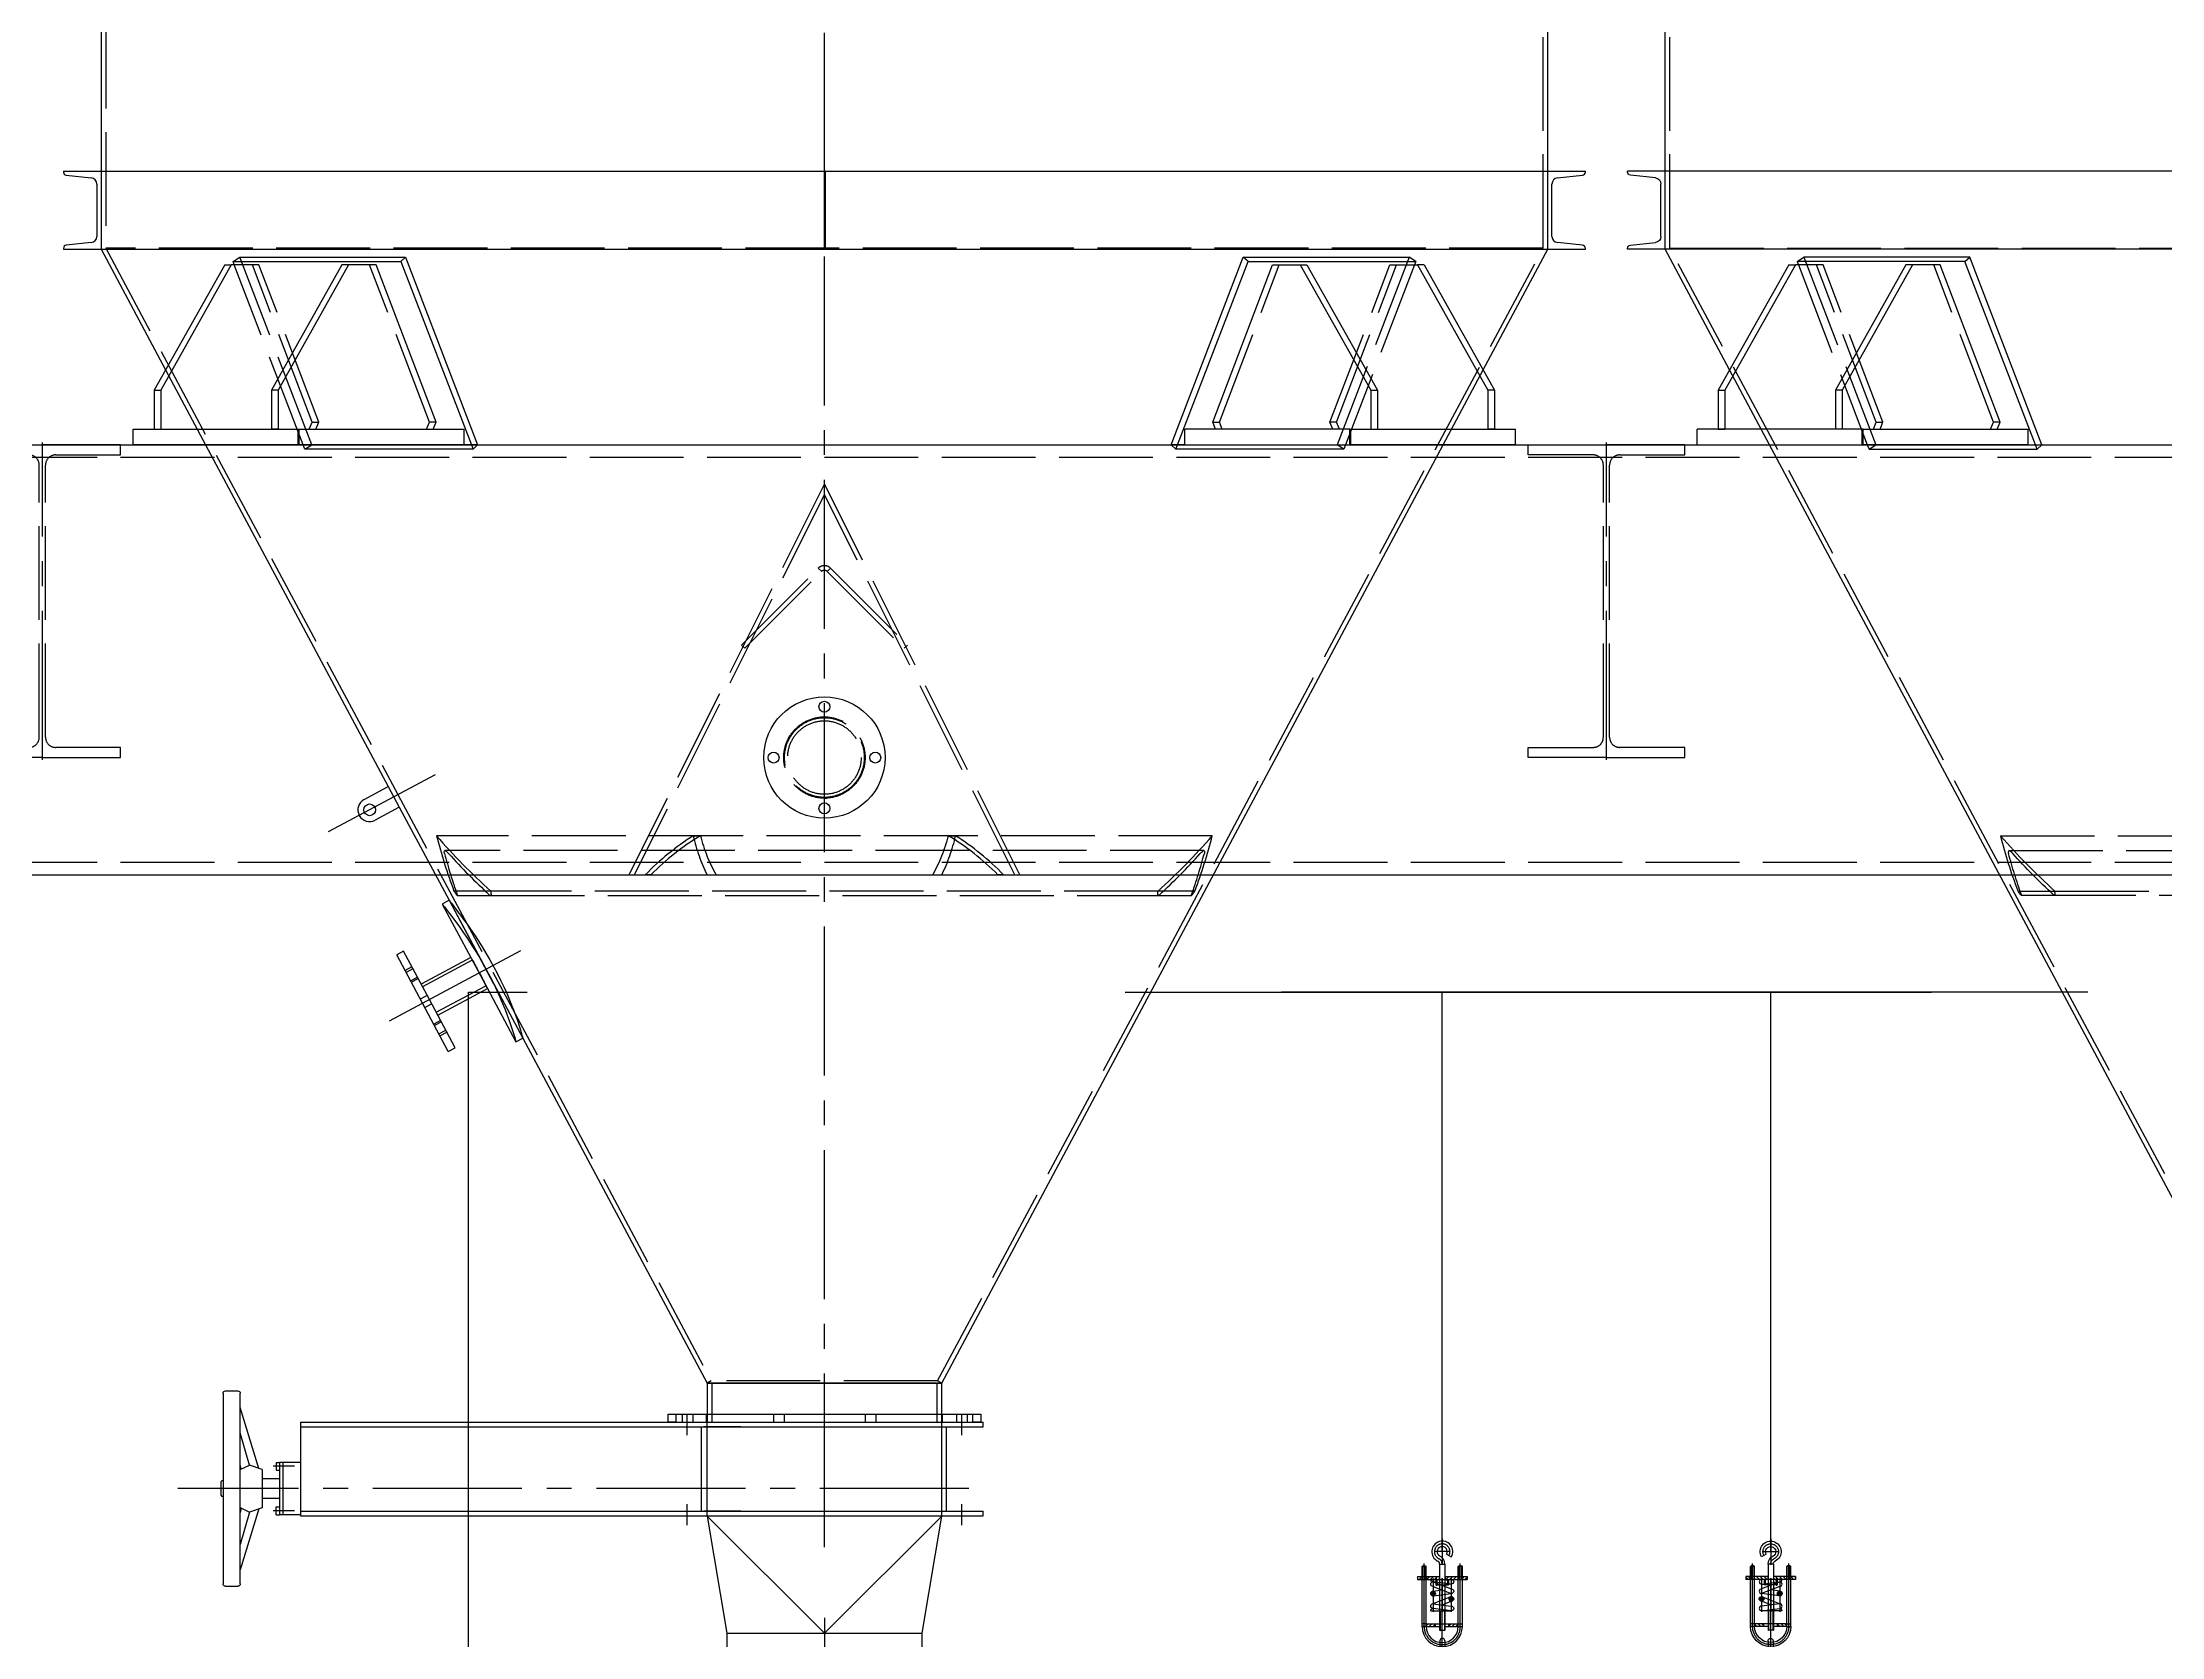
# Model space of a CAD drawing. Header units: millimetres. Extents: x 163705 to 1616509, y 81827 to 302547.
# Drawn here: x 1479186 to 1481896, y 155185 to 157224 of the extents above; entities that cross this region are included whole.
import ezdxf

# ---------------------------------------------------------------- set-up
doc = ezdxf.new("R2010")
doc.units = ezdxf.units.MM
doc.header["$LTSCALE"] = 10
doc.linetypes.add('ACAD_ISO02W100', pattern=[15, 12, -3])
doc.linetypes.add('CENTER2', pattern=[28.575, 19.05, -3.175, 3.175, -3.175])
for name, color, linetype, lineweight in [('1-中心线', 1, 'CENTER2', 0), ('1-剖面线', 8, 'Continuous', 0), ('1-护栏', 4, 'Continuous', 18), ('1-虚线', 8, 'ACAD_ISO02W100', 0), ('1-设备轮廓', 2, 'Continuous', 18), ('1-钢构', 6, 'Continuous', 0)]:
    doc.layers.add(name, color=color, linetype=linetype, lineweight=lineweight)
doc.styles.get("Standard").update_dxf_attribs({"font": 'arial.ttf'})

# ---------------------------------------------------------------- blocks, each defined once
blk = doc.blocks.new('*U273')
for p, q in [((0, 550), (5700, 550)), ((0, 0), (5700, 0))]:
    blk.add_line(p, q)
at = {"layer": '1-虚线'}
for p, q in [((0, 534), (5700, 534)), ((0, 16), (5700, 16))]:
    blk.add_line(p, q, dxfattribs=at)
blk = doc.blocks.new('G$C3BE4EC5D')
for p, q in [((0, 390), (0, 403)), ((0, 403), (100, 403)), ((83, 390), (0, 390)), ((200, 403), (100, 403)), ((117, 390), (200, 390)), ((200, 390), (200, 403)), ((96, 29), (96, 377)), ((104, 29), (104, 377)), ((0, 3), (0, 16)), ((0, 16), (83, 16)), ((100, 3), (0, 3)), ((100, 3), (200, 3)), ((200, 16), (117, 16)), ((200, 3), (200, 16))]:
    blk.add_line(p, q)
for centre, start, end in [((83, 377), 0, 90), ((117, 377), 90, 180), ((83, 29), 270, 0), ((117, 29), 180, 270)]:
    blk.add_arc(centre, 13, start, end)
at = {"layer": '1-中心线'}
blk.add_line((100, 0), (100, 406), dxfattribs=at)
blk.add_text('HC_SUPERPART', height=0.001).set_placement((100, 3))
blk = doc.blocks.new('*X80')
at = {"layer": '1-剖面线', "lineweight": 18}
for p, q in [((-34.3, -25.3), (-37.4, -22.2)), ((-29.9, -23.2), (-32.4, -20.7)), ((-21.3, -25.3), (-21.9, -24.7)), ((-14.8, -25.3), (-19.4, -20.7)), ((-8.2, -25.3), (-12.9, -20.7)), ((-1.7, -25.3), (-6.3, -20.7)), ((11.3, -25.3), (9.8, -23.8)), ((17.8, -25.3), (13.2, -20.7)), ((24.3, -25.3), (19.7, -20.7)), ((30.8, -25.3), (26.2, -20.7)), ((43.9, -25.3), (39.7, -21.2)), ((47.2, -22.2), (45.8, -20.7))]:
    blk.add_line(p, q, dxfattribs=at)
blk = doc.blocks.new('*X81')
at = {"layer": '1-剖面线', "lineweight": 18}
for p, q in [((1.6, -0.3), (1.1, -0.8)), ((2.8, -3.9), (1.1, -5.7)), ((2.8, -8.8), (2.2, -9.5)), ((23, -3.3), (21.3, -5.1)), ((23, -8.2), (21.7, -9.5))]:
    blk.add_line(p, q, dxfattribs=at)
blk = doc.blocks.new('AUDIT_I_240528125021-0')
for p, q in [((19.6, 0), (-15.5, 0)), ((-15.5, -8.1), (15.5, -4)), ((15.5, -4), (-15.5, -16.1)), ((-15.5, -8.1), (0, -10.1)), ((15.5, -12.1), (-15.5, -24.2)), ((15, -28.2), (-15.5, -24.2)), ((-14.1, -29.7), (15.5, -41.5)), ((15.5, -20.2), (0, -18.1)), ((0, -43.5), (-15.5, -37.4)), ((15.5, -41.5), (-15.5, -45.5)), ((-15.5, -53.5), (15.5, -49.5)), ((19.6, -53.5), (-15.5, -53.5))]:
    blk.add_line(p, q)
for centre in [(-15.5, -33.4), (15.5, -24.2)]:
    blk.add_circle(centre, 4.03)
for centre, start, end in [((15.5, 0), 270, 0), ((-15.5, -4), 90, 270), ((-15.5, -20.2), 90, 270), ((15.5, -8.1), 270, 90), ((15.5, -24.2), 270, 90), ((-15.5, -49.5), 90, 270), ((15.5, -45.5), 270, 90), ((15.5, -53.5), 0, 90)]:
    blk.add_arc(centre, 4.03, start, end)
at = {"layer": '1-中心线', "lineweight": 18}
for p, q in [((-15.5, 1.7), (-15.5, -55.3)), ((15.5, 1.7), (15.5, -55.3)), ((-10.4, -33.4), (-20.7, -33.4)), ((-15.5, -13.2), (-15.5, -21.3)), ((20.7, -24.2), (10.4, -24.2)), ((15.5, -36.3), (15.5, -44.3))]:
    blk.add_line(p, q, dxfattribs=at)
blk = doc.blocks.new('*X83')
at = {"layer": '1-剖面线', "lineweight": 18}
for p, q in [((-23, 8.2), (-21.7, 9.5)), ((-23, 3.3), (-21.3, 5.1)), ((-2.8, 8.8), (-2.2, 9.5)), ((-2.8, 3.9), (-1.1, 5.7)), ((-1.6, 0.3), (-1.1, 0.8))]:
    blk.add_line(p, q, dxfattribs=at)
blk = doc.blocks.new('*X84')
at = {"layer": '1-剖面线', "lineweight": 18}
for p, q in [((-34.3, 6.4), (-34.1, 6.1)), ((-32.2, 10.7), (-27.5, 6.1)), ((-25.6, 10.7), (-21, 6.1)), ((-19.1, 10.7), (-17.6, 9.2)), ((-6.1, 10.7), (-1.5, 6.1)), ((0.4, 10.7), (5, 6.1)), ((6.9, 10.7), (8.9, 8.8))]:
    blk.add_line(p, q, dxfattribs=at)
blk = doc.blocks.new('*X85')
at = {"layer": '1-剖面线', "lineweight": 18}
for p, q in [((-0.3, -3.5), (-4.3, 0.6)), ((6.2, -3.5), (1.6, 1.1)), ((11.5, -2.3), (8.1, 1.1)), ((38.8, -3.5), (34.5, 0.8)), ((45.3, -3.5), (40.7, 1.1)), ((50.4, -2), (47.2, 1.1))]:
    blk.add_line(p, q, dxfattribs=at)
blk = doc.blocks.new('*X86')
at = {"layer": '1-剖面线', "lineweight": 18}
for p, q in [((-34.3, -25.3), (-37.4, -22.2)), ((-29.9, -23.2), (-32.4, -20.7)), ((-21.3, -25.3), (-21.9, -24.7)), ((-14.8, -25.3), (-19.4, -20.7)), ((-8.2, -25.3), (-12.9, -20.7)), ((-1.7, -25.3), (-6.3, -20.7)), ((11.3, -25.3), (9.8, -23.8)), ((17.8, -25.3), (13.2, -20.7)), ((24.3, -25.3), (19.7, -20.7)), ((30.8, -25.3), (26.2, -20.7)), ((43.9, -25.3), (39.7, -21.2)), ((47.2, -22.2), (45.8, -20.7))]:
    blk.add_line(p, q, dxfattribs=at)
blk = doc.blocks.new('*X87')
at = {"layer": '1-剖面线', "lineweight": 18}
for p, q in [((1.6, -0.3), (1.1, -0.8)), ((2.8, -3.9), (1.1, -5.7)), ((2.8, -8.8), (2.2, -9.5)), ((23, -3.3), (21.3, -5.1)), ((23, -8.2), (21.7, -9.5))]:
    blk.add_line(p, q, dxfattribs=at)
blk = doc.blocks.new('*X89')
at = {"lineweight": 18}
for p, q in [((-0.6, 3.2), (-0.8, 3)), ((1.3, 2.6), (-0.8, 0.5)), ((2.5, 1.5), (0.4, -0.8)), ((3.2, -0.3), (2.8, -0.8))]:
    blk.add_line(p, q, dxfattribs=at)
blk = doc.blocks.new('*X90')
at = {"lineweight": 18}
for p, q in [((-2.8, 0.8), (-3.2, 0.4)), ((-0.4, 0.8), (-2.5, -1.5)), ((0.8, -0.4), (-1.3, -2.6)), ((0.8, -3), (0.6, -3.2))]:
    blk.add_line(p, q, dxfattribs=at)
blk = doc.blocks.new('*X91')
at = {"lineweight": 18}
for p, q in [((0.8, 3), (-2.8, -0.8)), ((0.8, 0.5), (-0.4, -0.8))]:
    blk.add_line(p, q, dxfattribs=at)
blk = doc.blocks.new('*X92')
at = {"lineweight": 18}
for p, q in [((0.4, 0.8), (-0.8, -0.4)), ((2.8, 0.8), (-0.8, -3))]:
    blk.add_line(p, q, dxfattribs=at)
blk = doc.blocks.new('*X93')
at = {"lineweight": 18}
for p, q in [((-1.4, 0.8), (-2.9, -0.8)), ((0.8, 0.6), (-1.8, -2.2)), ((0.8, -1.9), (-0.3, -3.1))]:
    blk.add_line(p, q, dxfattribs=at)
blk = doc.blocks.new('*X94')
at = {"lineweight": 18}
for p, q in [((0, 3.1), (-3.2, -0.2)), ((0.8, 1.5), (-1.4, -0.8))]:
    blk.add_line(p, q, dxfattribs=at)
blk = doc.blocks.new('*X95')
at = {"lineweight": 18}
for p, q in [((0.6, 3), (-0.8, 1.5)), ((2.1, 2), (-0.6, -0.8)), ((3, 0.5), (1.8, -0.8))]:
    blk.add_line(p, q, dxfattribs=at)
blk = doc.blocks.new('*X96')
at = {"lineweight": 18}
for p, q in [((1.8, 0.8), (-0.8, -1.9)), ((-0.6, 0.8), (-0.8, 0.6)), ((3, -0.4), (0.6, -3))]:
    blk.add_line(p, q, dxfattribs=at)
blk = doc.blocks.new('AUDIT_I_240528125021-1')
for p, q in [((19.6, 0), (-15.5, 0)), ((-15.5, -8.1), (15.5, -4)), ((15.5, -4), (-15.5, -16.1)), ((-15.5, -8.1), (0, -10.1)), ((15.5, -12.1), (-15.5, -24.2)), ((15, -28.2), (-15.5, -24.2)), ((-14.1, -29.7), (15.5, -41.5)), ((15.5, -20.2), (0, -18.1)), ((0, -43.5), (-15.5, -37.4)), ((15.5, -41.5), (-15.5, -45.5)), ((-15.5, -53.5), (15.5, -49.5)), ((19.6, -53.5), (-15.5, -53.5))]:
    blk.add_line(p, q)
for centre in [(-15.5, -33.4), (15.5, -24.2)]:
    blk.add_circle(centre, 4.03)
for centre, start, end in [((-15.5, -4), 90, 270), ((15.5, 0), 270, 360), ((-15.5, -20.2), 90, 270), ((15.5, -8.1), 270, 90), ((15.5, -24.2), 270, 90), ((-15.5, -49.5), 90, 270), ((15.5, -45.5), 270, 90), ((15.5, -53.5), 360, 90)]:
    blk.add_arc(centre, 4.03, start, end)
at = {"layer": '1-中心线', "lineweight": 18}
for p, q in [((-15.5, 1.7), (-15.5, -55.3)), ((0, 1.7), (0, -55.3)), ((15.5, 1.7), (15.5, -55.3)), ((-10.4, -33.4), (-20.7, -33.4)), ((-15.5, -13.2), (-15.5, -21.3)), ((20.7, -24.2), (10.4, -24.2)), ((15.5, -36.3), (15.5, -44.3))]:
    blk.add_line(p, q, dxfattribs=at)
at = {"layer": '1-剖面线', "lineweight": 25}
for name, p in [('*X90', (-16.4, -34.2)), ('*X91', (-16.4, -32.6)), ('*X89', (-14.7, -32.6)), ('*X92', (-14.7, -34.2)), ('*X94', (14.7, -23.4)), ('*X93', (14.7, -25)), ('*X95', (16.4, -23.4)), ('*X96', (16.4, -25))]:
    blk.add_blockref(name, p, dxfattribs=at)
blk = doc.blocks.new('*X97')
at = {"layer": '1-剖面线', "lineweight": 18}
for p, q in [((-0.3, -3.5), (-4.3, 0.6)), ((6.2, -3.5), (1.6, 1.1)), ((11.5, -2.3), (8.1, 1.1)), ((38.8, -3.5), (34.5, 0.8)), ((45.3, -3.5), (40.7, 1.1)), ((50.4, -2), (47.2, 1.1))]:
    blk.add_line(p, q, dxfattribs=at)
blk = doc.blocks.new('350w×700正立面')
at = {"lineweight": 18}
for points in [[(1431.9, 711.2), (1430.8, 709.8), (1430.8, 711.2)], [(1443.4, 711.2), (1444.6, 709.8), (1444.6, 711.2)], [(186.8, 443.9), (185.6, 442.5), (185.6, 443.9)], [(198.3, 443.9), (199.5, 442.5), (199.5, 443.9)], [(186.8, 403.8), (185.6, 405.2), (185.6, 403.8)], [(198.3, 403.8), (199.5, 405.2), (199.5, 403.8)]]:
    blk.add_hatch(color=256, dxfattribs=at).paths.add_polyline_path(points, flags=0)
for p, q in [((497.7, 792.2), (522.7, 642.2)), ((497.7, 792.2), (647.7, 642.2)), ((647.7, 642.2), (797.7, 792.2)), ((772.7, 642.2), (797.7, 792.2)), ((1443.3, 743.4), (1449.3, 739.9)), ((1406, 714.7), (1406, 711.2)), ((1406, 714.7), (1434.2, 714.7)), ((1406, 711.2), (1434.2, 711.2)), ((1412, 727.6), (1412.9, 728.5)), ((1412, 727.6), (1417.2, 727.6)), ((1412, 650.8), (1412, 727.6)), ((1412.9, 728.5), (1416.3, 728.5)), ((1416.3, 728.5), (1417.2, 727.6)), ((1417.2, 650.8), (1417.2, 727.6)), ((1417.6, 714.7), (1417.6, 711.2)), ((1429.5, 711.2), (1429.5, 704.3)), ((1430.8, 711.2), (1430.8, 704.3)), ((1430.8, 709.8), (1431.9, 711.2)), ((1434.2, 730.7), (1441.1, 730.7)), ((1434.2, 730.7), (1434.2, 646.2)), ((1441.1, 730.7), (1441.1, 646.2)), ((1441.1, 714.7), (1469.4, 714.7)), ((1441.1, 711.2), (1469.4, 711.2)), ((1441.4, 714.7), (1441.4, 711.2)), ((1444.6, 709.8), (1443.4, 711.2)), ((1444.6, 711.2), (1444.6, 704.3)), ((1445.9, 711.2), (1445.9, 704.3)), ((1459.1, 728.5), (1458.2, 727.6)), ((1463.4, 727.6), (1458.2, 727.6)), ((1458.2, 650.8), (1458.2, 727.6)), ((1459.1, 728.5), (1462.5, 728.5)), ((1463.4, 727.6), (1462.5, 728.5)), ((1463.4, 650.8), (1463.4, 727.6)), ((1469.4, 714.7), (1469.4, 711.2)), ((1429.5, 704.3), (1445.9, 704.3)), ((1417.2, 654.2), (1458.2, 654.2)), ((1417.2, 650.8), (1434.2, 650.8)), ((1429.1, 650.8), (1429.1, 654.2)), ((1441.1, 650.8), (1458.2, 650.8)), ((1446.3, 650.8), (1446.3, 654.2)), ((522.7, 642.2), (772.7, 642.2)), ((522.7, 642.2), (522.7, 592.2)), ((772.7, 592.2), (772.7, 642.2)), ((1434.2, 646.2), (1434.9, 645.6)), ((1434.2, 646.2), (1441.1, 646.2)), ((1434.7, 632.5), (1434.7, 524.2)), ((1440.5, 645.6), (1441.1, 646.2)), ((1441, 632.5), (1441, 524.2)), ((497.7, 552.2), (497.7, 584.7)), ((797.7, 552.2), (797.7, 584.7)), ((1307.7, 584.4), (1307.7, 592.4)), ((1567.7, 592.4), (1307.7, 592.4)), ((1567.7, 588.4), (1307.7, 588.4)), ((1307.7, 584.4), (1567.7, 584.4)), ((1337.7, 584.4), (1337.7, 552.2)), ((1537.7, 552.4), (1537.7, 584.4)), ((1567.7, 584.4), (1567.7, 592.4)), ((456.3, 552.2), (515.3, 382.2)), ((1441, 524.2), (1434.7, 524.2)), ((166.9, 460.3), (167.7, 461.2)), ((171.2, 461.2), (172, 460.3)), ((198.2, 472.3), (204.1, 468.8)), ((213.9, 461.2), (213.1, 460.3)), ((218.2, 460.3), (217.4, 461.2)), ((160.8, 447.4), (160.8, 443.9)), ((160.8, 447.4), (189.1, 447.4)), ((160.8, 443.9), (189.1, 443.9)), ((166.9, 460.3), (172, 460.3)), ((166.9, 383.5), (166.9, 460.3)), ((172, 383.5), (172, 460.3)), ((184.3, 443.9), (184.3, 437)), ((184.3, 437), (200.8, 437)), ((185.6, 443.9), (185.6, 437)), ((185.6, 442.5), (186.8, 443.9)), ((188.9, 447.4), (188.9, 443.9)), ((189.1, 459.6), (189.1, 378.9)), ((196, 459.6), (196, 378.9)), ((196, 447.4), (224.3, 447.4)), ((196, 443.9), (224.3, 443.9)), ((199.5, 442.5), (198.3, 443.9)), ((199.5, 443.9), (199.5, 437)), ((200.8, 443.9), (200.8, 437)), ((212.6, 447.4), (212.6, 443.9)), ((218.2, 460.3), (213.1, 460.3)), ((213.1, 383.5), (213.1, 460.3)), ((218.2, 383.5), (218.2, 460.3)), ((224.3, 447.4), (224.3, 443.9)), ((17.5, 291.9), (334.6, 407.3)), ((184.3, 403.8), (184.3, 410.7)), ((200.8, 410.7), (184.3, 410.7)), ((185.6, 403.8), (185.6, 410.7)), ((199.5, 403.8), (199.5, 410.7)), ((200.8, 403.8), (200.8, 410.7)), ((417.5, 179.5), (334.6, 407.3)), ((345.5, 377.4), (456.3, 417.7)), ((20, 284.8), (337.1, 400.3)), ((172, 386.9), (213.1, 386.9)), ((172, 383.5), (189.1, 383.5)), ((176.4, 400.3), (176.4, 403.8)), ((186.1, 403.8), (176.4, 403.8)), ((189.1, 400.3), (176.4, 400.3)), ((183.9, 383.5), (183.9, 386.9)), ((185.6, 405.2), (186.8, 403.8)), ((188.9, 400.3), (188.9, 403.8)), ((208.7, 403.8), (193, 403.8)), ((208.7, 400.3), (195.4, 400.3)), ((196, 383.5), (213.1, 383.5)), ((199.5, 405.2), (198.3, 403.8)), ((201.2, 383.5), (201.2, 386.9)), ((208.7, 400.3), (208.7, 403.8)), ((868.6, 332.2), (868.6, 382.2)), ((1437.7, 222.2), (1317.7, 382.2)), ((1557.7, 382.2), (1437.7, 222.2)), ((189.1, 378.9), (189.7, 378.3)), ((189.1, 378.9), (196, 378.9)), ((189.5, 365.2), (189.5, 346.7)), ((195.4, 378.3), (189.7, 378.3)), ((195.4, 378.3), (196, 378.9)), ((195.9, 365.2), (195.9, 349)), ((230.9, 334.5), (222.3, 358.2)), ((593.6, 364.1), (625.8, 375.9)), ((613.6, 309), (593.6, 364.1)), ((645.9, 320.7), (625.8, 375.9)), ((170.5, 312.5), (159.5, 342.9)), ((170.5, 312.5), (230.9, 334.5)), ((868.6, 332.2), (520.5, 200.8)), ((613.6, 309), (645.9, 320.7)), ((165.2, 236.4), (258.4, 270.4)), ((278.1, 216.2), (258.4, 270.4)), ((406.6, 209.5), (503.6, 244.8)), ((184.9, 182.3), (165.2, 236.4)), ((1317.7, 222.2), (1317.7, 199.7)), ((1317.7, 222.2), (1557.7, 222.2)), ((1557.7, 222.2), (1557.7, 199.7)), ((184.9, 182.3), (278.1, 216.2)), ((97.8, 71.1), (414.9, 186.6)), ((100.4, 64.1), (417.5, 179.5)), ((1301.2, 154.7), (1301.2, 38.4)), ((1574.2, 38.4), (1574.2, 154.7))]:
    blk.add_line(p, q)
for p, q in [((169.5, 454.9), (169.5, 433.4)), ((215.7, 454.9), (215.7, 433.4))]:
    blk.add_line(p, q, dxfattribs=at)
at = {"lineweight": 35, "ltscale": 12.295778}
blk.add_line((520.5, 200.8), (456.3, 382.2), dxfattribs=at)
for points in [[(801.7, 592.2, -1), (801.7, 584.7), (493.7, 584.7, -1), (493.7, 592.2)], [(1561.7, 199.7, -1), (1561.7, 192.2), (1313.7, 192.2, -1), (1313.7, 199.7)], [(1578.2, 162.2, -1), (1578.2, 154.7), (1297.2, 154.7, -1), (1297.2, 162.2)]]:
    blk.add_lwpolyline(points, format="xyb", close=True)
blk.add_lwpolyline([(456.3, 382.2), (1557.7, 382.2), (1557.7, 552.2), (456.3, 552.2), (456.3, 382.2)])
blk.add_lwpolyline([(1557.7, 222.2), (1317.7, 222.2), (1317.7, 382.2), (1557.7, 382.2)], close=True)
for centre, radius, start, end in [((1437.7, 746.6), 13.4, 330, 243.9583), ((1437.7, 746.6), 6.48, 330, 243.9583), ((1429.9, 730.7), 4.32, 360, 63.9584), ((1429.9, 730.7), 11.2, 360, 63.9584), ((1437.7, 650.8), 25.7, 180, 0), ((1437.7, 650.8), 20.5, 180, 0), ((1437.8, 632.5), 3.18, 0, 180), ((192.6, 475.5), 13.4, 330, 243.9583), ((192.6, 475.5), 6.48, 330, 243.9583), ((184.8, 459.6), 4.32, 360, 63.9584), ((184.8, 459.6), 11.2, 360, 63.9584), ((192.6, 383.5), 25.7, 180, 0), ((192.6, 383.5), 20.5, 180, 0), ((192.7, 365.2), 3.18, 0, 180), ((58.9, 178), 121.2, 109.9959, 290.0041), ((58.9, 178), 113.7, 109.9959, 290.0041)]:
    blk.add_arc(centre, radius, start, end)
at = {"layer": '1-中心线', "lineweight": 18}
for p, q in [((1437.7, 763), (1437.7, 729.7)), ((1447.8, 746.6), (1427.5, 746.6)), ((1414.6, 649.5), (1414.6, 731.3)), ((1430.1, 712.5), (1430.1, 703)), ((1437.7, 522.4), (1437.7, 729.4)), ((1460.8, 649.5), (1460.8, 731.3)), ((647.7, 661.8), (647.7, 516.8)), ((1322.7, 596.1), (1322.7, 580.7)), ((1552.7, 596.1), (1552.7, 580.7)), ((192.6, 491.3), (192.6, 378.3)), ((169.5, 382.2), (169.5, 464)), ((202.7, 475.5), (182.4, 475.5)), ((215.7, 382.2), (215.7, 464)), ((185, 445.2), (185, 435.7)), ((185, 402.5), (185, 412)), ((1437.7, 433), (1437.7, -51.8)), ((402.7, 263.4), (700.9, 372))]:
    blk.add_line(p, q, dxfattribs=at)
at = {"layer": '1-中心线'}
for p, q in [((562.3, 347.7), (581.5, 354.7)), ((575.4, 342.3), (569.3, 359.1)), ((487.2, 320.4), (506, 327.2)), ((501, 309.6), (491.4, 336)), ((525.3, 334.3), (543.6, 341)), ((537.5, 328.6), (530.3, 348.3)), ((555.4, 279.4), (547.4, 301.4)), ((579, 301.3), (597.8, 308.2)), ((592.9, 294.4), (585.2, 315.4)), ((501.7, 273.2), (518.3, 279.3)), ((516.7, 266.6), (509.7, 285.8)), ((541, 287.5), (558.5, 293.9))]:
    blk.add_line(p, q, dxfattribs=at)
at = {"layer": '1-中心线', "lineweight": 35}
for p, q in [((175.4, 314.4), (175.4, 331.4)), ((228, 339.8), (211, 339.8)), ((219.5, 331.3), (219.5, 348.3)), ((183.9, 322.9), (166.9, 322.9)), ((211.6, 234), (211.6, 251)), ((258.7, 255.2), (241.7, 255.2)), ((250.2, 246.7), (250.2, 263.7)), ((186.7, 229.9), (169.7, 229.9)), ((178.2, 221.4), (178.2, 238.3)), ((220.1, 242.5), (203.1, 242.5)), ((271, 220.4), (254, 220.4)), ((262.5, 211.9), (262.5, 228.9)), ((200, 194.1), (183, 194.1)), ((191.5, 185.6), (191.5, 202.6)), ((235, 206.8), (218, 206.8)), ((226.5, 198.3), (226.5, 215.3))]:
    blk.add_line(p, q, dxfattribs=at)
at = {"layer": '1-中心线', "lineweight": 18}
for centre, radius, start, end in [((1437.7, 746.6), 9.93, 330, 243.9584), ((1429.9, 730.7), 7.77, 360, 63.9584), ((1437.7, 650.8), 23.1, 180.0006, 0), ((192.6, 475.5), 9.93, 330, 243.9584), ((184.8, 459.6), 7.77, 360, 63.9584), ((192.6, 383.5), 23.1, 180, 0)]:
    blk.add_arc(centre, radius, start, end, dxfattribs=at)
at = {"layer": '1-剖面线'}
for p, q in [((192.6, 475.5), (192.6, 1462.2)), ((192.6, 1462.2), (267.7, 1462.2)), ((1032.1, 1462.2), (2063.3, 1462.2)), ((1437.7, 746.6), (1437.7, 1462.2))]:
    blk.add_line(p, q, dxfattribs=at)
at = {"layer": '1-护栏'}
for centre, start, end in [((1356.9, 165), 124.4226, 216.5659), ((1518.5, 165), 323.4341, 55.5774)]:
    blk.add_arc(centre, 69.4, start, end, dxfattribs=at)
at = {"layer": '1-虚线', "lineweight": 18}
for p, q in [((1412.6, 711.2), (1412.6, 728.3)), ((1416.5, 711.2), (1416.5, 728.3)), ((1458.9, 711.2), (1458.9, 728.3)), ((1462.7, 711.2), (1462.7, 728.3)), ((1417.2, 654.2), (1412, 654.2)), ((1417.2, 650.8), (1412, 650.8)), ((1434.9, 671.5), (1434.9, 645.6)), ((1440.5, 671.5), (1440.5, 645.6)), ((1458.2, 654.2), (1463.4, 654.2)), ((1458.2, 650.8), (1463.4, 650.8)), ((167.5, 443.9), (167.5, 461)), ((171.4, 443.9), (171.4, 461)), ((213.7, 443.9), (213.7, 461)), ((217.6, 443.9), (217.6, 461)), ((172, 386.9), (166.9, 386.9)), ((172, 383.5), (166.9, 383.5)), ((189.7, 404.2), (189.7, 378.3)), ((195.4, 404.2), (195.4, 378.3)), ((213.1, 386.9), (218.2, 386.9)), ((213.1, 383.5), (218.2, 383.5))]:
    blk.add_line(p, q, dxfattribs=at)
at = {"layer": '1-虚线', "ltscale": 0.2}
blk.add_lwpolyline([(522.7, 592.2), (522.7, 562.2), (772.7, 562.2), (772.7, 592.2)], dxfattribs=at)
at = {"layer": '1-设备轮廓'}
blk.add_line((497.7, 592.2), (797.7, 592.2), dxfattribs=at)
at = {"xscale": -0.75, "yscale": 0.75, "zscale": 0.75}
for name, p in [('AUDIT_I_240528125021-1', (1437.7, 711.2)), ('AUDIT_I_240528125021-0', (192.6, 443.9))]:
    blk.add_blockref(name, p, dxfattribs=at)
at = {"layer": '1-剖面线', "lineweight": 25, "xscale": -0.75, "yscale": 0.75, "zscale": 0.75}
for name, p in [('*X86', (1441.4, 730.2)), ('*X87', (1446.7, 711.4)), ('*X97', (1455, 653.4)), ('*X80', (196.2, 462.9)), ('*X81', (201.6, 444.1)), ('*X83', (183.5, 403.6)), ('*X85', (209.8, 386.1)), ('*X84', (183, 395.7))]:
    blk.add_blockref(name, p, dxfattribs=at)
blk = doc.blocks.new('300x300螺旋闸门立面')
for p, q in [((2303730.2, 561273.5), (2303714.2, 561273.5)), ((2303687.4, 561174.4), (2303711.2, 561252.1)), ((2303711.2, 561026.5), (2303711.2, 561270.5)), ((2303733.2, 561270.5), (2303733.2, 561026.5)), ((2302761.2, 561227.5), (2302761.2, 561233.5)), ((2303634.2, 561233.5), (2302761.2, 561233.5)), ((2303634.2, 561227.5), (2302761.2, 561227.5)), ((2302808.2, 561227.5), (2302761.2, 561227.5)), ((2302808.2, 561119.5), (2302808.2, 561227.5)), ((2302814.2, 561113.5), (2302814.2, 561233.5)), ((2303071.2, 561227.5), (2303118.2, 561227.5)), ((2303114.2, 561113.5), (2303114.2, 561233.5)), ((2303121.2, 561119.5), (2303121.2, 561227.5)), ((2303634.2, 561233.5), (2303634.2, 561113.5)), ((2303699.2, 561178.5), (2303711.2, 561219.8)), ((2303634.2, 561182), (2303661.2, 561182)), ((2303656.2, 561115), (2303656.2, 561182)), ((2303665.2, 561182), (2303661.2, 561182)), ((2303661.2, 561182), (2303661.2, 561115)), ((2303665.2, 561172), (2303661.2, 561172)), ((2303665.2, 561182), (2303665.2, 561172)), ((2303683.2, 561173), (2303699.2, 561178.5)), ((2303683.2, 561173), (2303683.2, 561124)), ((2303711.2, 561172.7), (2303699.2, 561178.5)), ((2303709.9, 561173.4), (2303711.2, 561179.1)), ((2303711.2, 561159.5), (2303711.2, 561172.7)), ((2303661.2, 561161), (2303683.2, 561161)), ((2303661.2, 561136), (2303683.2, 561136)), ((2303683.2, 561161), (2303683.2, 561136)), ((2303733.2, 561158.5), (2303734.7, 561158.5)), ((2303733.2, 561138.5), (2303734.7, 561138.5)), ((2303734.7, 561158.5), (2303736.2, 561157)), ((2303736.2, 561140), (2303734.7, 561138.5)), ((2303736.2, 561157), (2303736.2, 561140)), ((2302761.2, 561113.5), (2302761.2, 561119.5)), ((2303634.2, 561119.5), (2302761.2, 561119.5)), ((2302808.2, 561119.5), (2302761.2, 561119.5)), ((2303634.2, 561113.5), (2302761.2, 561113.5)), ((2303071.2, 561119.5), (2303118.2, 561119.5)), ((2303634.2, 561115), (2303661.2, 561115)), ((2303665.2, 561125), (2303661.2, 561125)), ((2303665.2, 561115), (2303661.2, 561115)), ((2303665.2, 561115), (2303665.2, 561125)), ((2303683.2, 561124), (2303699.2, 561118.5)), ((2303687.4, 561122.5), (2303711.2, 561044.8)), ((2303711.2, 561124.2), (2303699.2, 561118.5)), ((2303699.2, 561118.5), (2303711.2, 561077.1)), ((2303709.9, 561123.6), (2303711.2, 561117.9)), ((2303730.2, 561023.5), (2303714.2, 561023.5))]:
    blk.add_line(p, q)
for centre, start, end in [((2303714.2, 561270.5), 90, 180), ((2303730.2, 561270.5), 0, 90), ((2303714.2, 561026.5), 180, 270), ((2303730.2, 561026.5), 270, 0)]:
    blk.add_arc(centre, 3, start, end)
at = {"layer": '1-中心线', "ltscale": 0.2}
blk.add_line((2302964.2, 561073.4), (2302964.2, 561256.4), dxfattribs=at)
at = {"layer": '1-中心线'}
for p, q in [((2302788.7, 561216.8), (2302788.7, 561243.4)), ((2303139.7, 561216.8), (2303139.7, 561243.4)), ((2303642, 561177), (2303669.2, 561177)), ((2302779.5, 561148.5), (2303791.2, 561148.5)), ((2302788.7, 561101.9), (2302788.7, 561128.5)), ((2303139.7, 561101.9), (2303139.7, 561128.5)), ((2303642, 561120), (2303669.2, 561120))]:
    blk.add_line(p, q, dxfattribs=at)
blk = doc.blocks.new('A$Cc2962b21')
at = {"lineweight": 18}
for p, q in [((1097.9, 1930), (1096.8, 1930)), ((2021.8, 1830), (2021.8, 1930)), ((373.8, 1810), (373.8, 1810)), ((1819.8, 1810), (1819.8, 1810)), ((616.9, 997.4), (616.8, 997.4)), ((616.8, 997.4), (711.1, 821)), ((711.1, 821), (711.1, 821))]:
    blk.add_line(p, q, dxfattribs=at)
at = {"layer": '1-中心线'}
for p, q in [((1096.8, 201.7), (1096.8, 4133.6)), ((599.1, 1157.9), (462.4, 1084.9)), ((708.3, 932.8), (538.8, 842.2))]:
    blk.add_line(p, q, dxfattribs=at)
at = {"layer": '1-虚线', "lineweight": 18}
for p, q in [((177.8, 3330), (177.8, 1831.5)), ((2015.8, 1831.5), (2015.8, 3330)), ((171.8, 1930), (171.8, 1830)), ((171.8, 1930), (171.8, 1830)), ((2021.8, 1830), (2021.8, 1930)), ((2015.8, 1831.5), (177.8, 1831.5)), ((177.8, 1831.5), (952.1, 382.8)), ((441.3, 1580), (349.2, 1820)), ((1241.5, 382.8), (2015.8, 1831.5)), ((1844.5, 1820), (1752.3, 1580)), ((430.4, 1580), (342.2, 1810)), ((441.9, 1608.8), (365.3, 1810)), ((450.3, 1608.8), (373.8, 1810)), ((591.8, 1608.8), (515.2, 1810)), ((1601.9, 1608.8), (1678.4, 1810)), ((1743.3, 1608.8), (1819.8, 1810)), ((1751.8, 1608.8), (1828.3, 1810)), ((1851.4, 1810), (1763.3, 1580)), ((254.3, 1675.7), (305.4, 1580)), ((1888.2, 1580), (1939.3, 1675.7)), ((423.8, 1580), (423.8, 1600)), ((438.1, 1600), (441.9, 1608.8)), ((441.9, 1608.8), (450.3, 1608.8)), ((446.6, 1600), (450.3, 1608.8)), ((588, 1600), (591.8, 1608.8)), ((600.2, 1608.8), (591.8, 1608.8)), ((1593.4, 1608.8), (1601.9, 1608.8)), ((1605.6, 1600), (1601.9, 1608.8)), ((1747, 1600), (1743.3, 1608.8)), ((1751.8, 1608.8), (1743.3, 1608.8)), ((1755.5, 1600), (1751.8, 1608.8)), ((1769.8, 1580), (1769.8, 1600)), ((432.5, 1574.4), (441.3, 1580)), ((653.4, 1580), (636.1, 1580)), ((1557.5, 1580), (1540.2, 1580)), ((1761.1, 1574.4), (1752.3, 1580)), ((1096.8, 1530), (846.8, 1030)), ((1346.8, 1030), (1096.8, 1530)), ((1096.8, 1516.6), (853.5, 1030)), ((1340.1, 1030), (1096.8, 1516.6)), ((990.7, 1323.9), (1089, 1422.2)), ((995, 1319.7), (1093.3, 1418)), ((1093.3, 1418), (1089, 1422.2)), ((1100.3, 1418), (1104.6, 1422.2)), ((1100.3, 1418), (1198.6, 1319.7)), ((1104.6, 1422.2), (1202.9, 1323.9)), ((995, 1319.7), (990.7, 1323.9)), ((1198.6, 1319.7), (1202.9, 1323.9)), ((1057.9, 1145.6), (1059.9, 1143.4)), ((1096.1, 1128.1), (1099.7, 1128.1)), ((1592.8, 1080), (600.9, 1080)), ((1582.1, 1060.9), (611.6, 1060.9)), ((929.1, 1080), (938.2, 1080)), ((1255.4, 1080), (1264.5, 1080)), ((1582.1, 1060.9), (1582.1, 1060.9)), ((846.8, 1030), (867.7, 1030)), ((875, 1030), (867.7, 1030)), ((946.8, 1030), (1246.8, 1030)), ((1325.9, 1030), (1318.6, 1030)), ((1325.9, 1030), (1346.8, 1030)), ((670.2, 1009.3), (623.1, 1009.3)), ((627.4, 1003.6), (670, 1003.6)), ((670, 1003.6), (1523.6, 1003.6)), ((1523.4, 1009.3), (670.2, 1009.3)), ((1570.6, 1009.3), (1523.4, 1009.3)), ((1523.6, 1003.6), (1566.3, 1003.6)), ((1566.3, 1003.6), (1566.3, 1003.6)), ((616.8, 997.4), (711, 821.2)), ((644.6, 924.3), (665.8, 884.6)), ((644.6, 924.3), (644.6, 924.3)), ((644.6, 924.3), (646.5, 920.7)), ((569.3, 912.3), (560.5, 907.6)), ((570.7, 909.8), (561.9, 905)), ((567.5, 894.5), (576.3, 899.2)), ((568.5, 892.6), (577.3, 897.3)), ((646.4, 920.8), (582.9, 886.8)), ((588.8, 875.8), (580, 871.1)), ((600.4, 854.2), (663.9, 888.1)), ((663.9, 888.2), (665.8, 884.6)), ((665.8, 884.6), (665.8, 884.6)), ((585.7, 860.5), (594.5, 865.2)), ((606, 843.7), (597.2, 839)), ((607, 841.8), (598.2, 837.1)), ((603.8, 826.5), (612.6, 831.3)), ((605.2, 824), (614, 828.7)), ((952.1, 382.8), (946.8, 380)), ((1241.5, 382.8), (952.1, 382.8)), ((952.8, 380), (952.8, 330)), ((1240.8, 330), (1240.8, 380)), ((1246.8, 380), (1241.5, 382.8)), ((914.8, 340), (914.8, 330)), ((928.8, 330), (928.8, 340)), ((945.8, 340), (945.8, 330)), ((946.8, 340), (946.8, 330)), ((1031.8, 340), (1031.8, 330)), ((1045.8, 330), (1045.8, 340)), ((1148.8, 340), (1148.8, 330)), ((1162.8, 330), (1162.8, 340)), ((1246.8, 330), (1246.8, 340)), ((1247.8, 330), (1247.8, 340)), ((1265.8, 340), (1265.8, 330)), ((1279.8, 330), (1279.8, 340))]:
    blk.add_line(p, q, dxfattribs=at)
at = {"layer": '1-虚线', "lineweight": 18, "flags": 128}
for points in [[(1059.9, 1143.4), (1063.9, 1139.7), (1064.7, 1139.2)], [(611, 1057.4), (610.6, 1059.2), (610.8, 1060.5), (611.6, 1060.9), (613, 1060.3), (615, 1058.7), (616.2, 1057.4)], [(1577.4, 1057.4), (1578.8, 1058.9), (1580.2, 1060), (1581.1, 1060.6), (1581.9, 1060.9), (1582.5, 1060.8), (1582.8, 1060.4), (1583, 1058.8), (1582.7, 1057.4)], [(626.4, 1004.6), (626.9, 1004), (627.3, 1003.6), (627.5, 1003.7), (627.4, 1004.1), (627.3, 1004.6)], [(668.2, 1004.6), (669.1, 1003.9), (669.9, 1003.6), (670.3, 1003.7), (670.6, 1004.1), (670.6, 1004.6)], [(1523, 1004.6), (1523.1, 1004.1), (1523.2, 1003.7), (1523.6, 1003.6), (1524.2, 1003.7), (1524.9, 1004.2), (1525.4, 1004.6)], [(1566.3, 1004.6), (1566.2, 1004.1), (1566.1, 1003.7), (1566.3, 1003.6), (1566.6, 1003.8), (1567, 1004.3), (1567.2, 1004.6)], [(644.6, 924.3), (644.6, 924.3), (644.7, 924), (645.2, 923.2), (646, 921.8), (647.1, 920), (648.4, 917.8), (649.9, 915.1), (651.5, 912.2), (653.3, 909), (655.1, 905.7), (656.9, 902.3), (658.6, 899.1), (660.2, 895.9), (661.7, 893), (663, 890.4), (664, 888.3), (664.8, 886.5), (665.4, 885.4), (665.7, 884.7), (665.7, 884.7)], [(646.5, 920.7), (646.4, 920.8), (646.6, 920.5), (647, 919.8), (647.6, 918.7), (648.5, 917.2), (649.6, 915.3), (650.8, 913.1), (652.2, 910.7), (653.6, 908.1), (655.1, 905.4), (656.5, 902.6), (657.9, 899.9), (659.3, 897.3), (660.5, 895), (661.6, 892.8), (662.4, 891.1), (663.1, 889.7), (663.6, 888.7), (663.8, 888.2), (663.9, 888.2)]]:
    blk.add_lwpolyline(points, dxfattribs=at)
at = {"layer": '1-虚线', "lineweight": 18}
for radius in [52, 51, 47]:
    blk.add_circle((1096.8, 1180), radius, dxfattribs=at)
for radius in [11, 5]:
    blk.add_arc((1096.8, 1414.4), radius, 45, 135, dxfattribs=at)
for centre, major_axis, ratio, start_param, end_param in [((1096.8, 1677.7), (0, 837.6), 0.845179, 2.365376, 2.494751), ((1096.8, 1257.7), (0, 613.1), 0.845179, 1.864846, 1.987951), ((1096.8, 1237.9), (0, 602.5), 0.845179, 1.875087, 1.968435), ((1096.8, 1657.9), (0, 827), 0.845179, 2.383459, 2.481544), ((1096.8, 730), (0, 400), 0.866025, 0.505361, 0.722734), ((1096.8, 734.5), (0, 391.1), 0.866025, 0.48735, 0.714047), ((1096.8, 1130), (0, 200), 0.866025, 1.823477, 2.094395), ((1096.8, 1134.5), (0, 191.1), 0.866025, 1.859919, 2.149352), ((1096.8, 1134.5), (0, 191.1), 0.866025, 4.133834, 4.423266), ((1096.8, 1130), (0, 200), 0.866025, 4.18879, 4.459709), ((1096.8, 734.5), (0, 391.1), 0.866025, 5.569139, 5.795836), ((1096.8, 730), (0, 400), 0.866025, 5.560451, 5.777825), ((1096.8, 1677.7), (0, 837.6), 0.845179, 3.788434, 3.917809), ((1096.8, 1657.9), (0, 827), 0.845179, 3.801641, 3.899726), ((1096.8, 1237.9), (0, 602.5), 0.845179, 4.31475, 4.408098), ((1096.8, 1257.7), (0, 613.1), 0.845179, 4.295234, 4.418339), ((1096.8, 1479.7), (0, 731.8), 0.845179, 2.268991, 2.277431), ((1096.8, 1059.7), (0, 507.3), 0.845179, 1.670374, 1.679717), ((1096.8, 1059.7), (0, 507.3), 0.845179, 4.603468, 4.612812), ((1096.8, 1479.7), (0, 731.8), 0.845179, 4.005755, 4.014194)]:
    blk.add_ellipse(centre, major_axis=major_axis, ratio=ratio, start_param=start_param, end_param=end_param, dxfattribs=at)
at = {"layer": '1-设备轮廓'}
for p, q in [((171.8, 2530), (171.8, 1930)), ((2021.8, 1930), (2021.8, 2530)), ((123.8, 1930), (123.8, 1928.8)), ((123.8, 1930), (1096.8, 1930)), ((127.4, 1924.8), (159.3, 1921.5)), ((1096.8, 1928.8), (1096.8, 1930)), ((1096.8, 1924.8), (1096.8, 1928.8)), ((1096.8, 1921.5), (1096.8, 1924.8)), ((1097.8, 1930), (1097.8, 1830)), ((1097.9, 1930), (1097.8, 1930)), ((1097.8, 1921.5), (1097.9, 1924.8)), ((1097.9, 1928.8), (1097.9, 1930)), ((1097.9, 1930), (2069.8, 1930)), ((2034.3, 1921.5), (2066.2, 1924.8)), ((2069.8, 1928.8), (2069.8, 1930)), ((166.5, 1913.5), (166.5, 1846.5)), ((1096.8, 1913.5), (1096.8, 1921.5)), ((1096.8, 1846.5), (1096.8, 1913.5)), ((1097.8, 1846.5), (1097.8, 1913.5)), ((2027.1, 1846.5), (2027.1, 1913.5)), ((1096.8, 1838.5), (1096.8, 1846.5)), ((123.8, 1831.2), (123.8, 1830)), ((123.8, 1830), (1096.8, 1830)), ((159.3, 1838.5), (127.4, 1835.2)), ((171.8, 1830), (254.3, 1675.7)), ((340.6, 1814.3), (349.2, 1820)), ((349.2, 1820), (561.3, 1820)), ((555.1, 1814.3), (561.3, 1820)), ((561.3, 1820), (653.4, 1580)), ((1096.8, 1835.2), (1096.8, 1838.5)), ((1096.8, 1831.2), (1096.8, 1835.2)), ((1096.8, 1830), (1096.8, 1831.2)), ((1097.8, 1830), (1096.8, 1830)), ((1097.9, 1835.2), (1097.8, 1838.5)), ((1097.8, 1830), (1097.9, 1830)), ((1097.9, 1830), (1097.9, 1831.2)), ((1097.9, 1830), (2069.8, 1830)), ((1540.2, 1580), (1632.3, 1820)), ((1632.3, 1820), (1844.5, 1820)), ((1638.5, 1814.3), (1632.3, 1820)), ((1853.1, 1814.3), (1844.5, 1820)), ((1939.3, 1675.7), (2021.8, 1830)), ((2066.2, 1835.2), (2034.3, 1838.5)), ((2069.8, 1830), (2069.8, 1831.2)), ((329.9, 1810), (239.8, 1650)), ((338.4, 1810), (248.3, 1650)), ((329.9, 1810), (338.4, 1810)), ((373.8, 1810), (338.4, 1810)), ((342.2, 1810), (340.6, 1814.3)), ((479.9, 1810), (389.7, 1650)), ((488.3, 1810), (398.2, 1650)), ((488.3, 1810), (479.9, 1810)), ((523.7, 1810), (488.3, 1810)), ((600.2, 1608.8), (523.7, 1810)), ((555.1, 1814.3), (647.5, 1574.4)), ((1546.1, 1574.4), (1638.5, 1814.3)), ((1593.4, 1608.8), (1669.9, 1810)), ((1669.9, 1810), (1705.3, 1810)), ((1705.3, 1810), (1795.4, 1650)), ((1705.3, 1810), (1713.8, 1810)), ((1713.8, 1810), (1803.9, 1650)), ((1819.8, 1810), (1855.2, 1810)), ((1853.1, 1814.3), (1851.4, 1810)), ((1863.7, 1810), (1855.2, 1810)), ((1855.2, 1810), (1945.3, 1650)), ((1863.7, 1810), (1953.8, 1650)), ((239.8, 1650), (239.8, 1600)), ((239.8, 1650), (248.3, 1650)), ((248.3, 1650), (248.3, 1600)), ((398.2, 1650), (389.7, 1650)), ((389.7, 1650), (389.7, 1600)), ((398.2, 1650), (398.2, 1600)), ((1795.4, 1650), (1795.4, 1600)), ((1795.4, 1650), (1803.9, 1650)), ((1803.9, 1650), (1803.9, 1600)), ((1953.8, 1650), (1945.3, 1650)), ((1945.3, 1650), (1945.3, 1600)), ((1953.8, 1650), (1953.8, 1600)), ((212.9, 1580), (212.9, 1600)), ((212.9, 1600), (425.1, 1600)), ((239.8, 1600), (248.3, 1600)), ((398.2, 1600), (389.7, 1600)), ((425.1, 1580), (425.1, 1600)), ((425.1, 1600), (636, 1600)), ((596.5, 1600), (600.2, 1608.8)), ((636, 1580), (636, 1600)), ((1768.6, 1600), (1557.7, 1600)), ((1557.7, 1580), (1557.7, 1600)), ((1597.1, 1600), (1593.4, 1608.8)), ((1768.6, 1580), (1768.6, 1600)), ((1768.6, 1600), (1980.7, 1600)), ((1795.4, 1600), (1803.9, 1600)), ((1953.8, 1600), (1945.3, 1600)), ((1980.7, 1580), (1980.7, 1600)), ((425.1, 1580), (212.9, 1580)), ((305.4, 1580), (539.1, 1142.9)), ((636, 1580), (425.1, 1580)), ((432.5, 1574.4), (430.4, 1580)), ((647.5, 1574.4), (653.4, 1580)), ((1246.8, 380), (1888.2, 1580)), ((1546.1, 1574.4), (1540.2, 1580)), ((1557.7, 1580), (1768.6, 1580)), ((1763.3, 1580), (1761.1, 1574.4)), ((1980.7, 1580), (1768.6, 1580)), ((508.2, 1126.4), (539.1, 1142.9)), ((539.1, 1142.9), (553.2, 1116.4)), ((553.2, 1116.4), (522.3, 1099.9)), ((553.2, 1116.4), (616.8, 997.4)), ((616.8, 997.4), (608, 992.6)), ((608, 992.6), (644.6, 924.3)), ((558.7, 932.2), (549.9, 927.5)), ((582.8, 865.8), (549.9, 927.5)), ((591.7, 870.5), (558.7, 932.2)), ((644.6, 924.3), (581.1, 890.3)), ((624.7, 808.8), (591.7, 870.5)), ((602.3, 850.7), (665.8, 884.6)), ((665.8, 884.6), (702.3, 816.3)), ((615.8, 804.1), (582.8, 865.8)), ((702.3, 816.3), (711.1, 821)), ((711, 821.2), (946.8, 380)), ((615.8, 804.1), (624.7, 808.8)), ((946.8, 380), (946.8, 340)), ((1246.8, 380), (946.8, 380)), ((946.8, 380), (1246.8, 380)), ((1246.8, 340), (1246.8, 380)), ((896.8, 330), (896.8, 340)), ((896.8, 340), (906.8, 340)), ((906.8, 330), (896.8, 330)), ((906.8, 340), (906.8, 330)), ((906.8, 340), (1286.8, 340)), ((906.8, 330), (1286.8, 330)), ((1286.8, 330), (1286.8, 340)), ((1286.8, 340), (1296.8, 340)), ((1296.8, 330), (1286.8, 330)), ((1296.8, 340), (1296.8, 330))]:
    blk.add_line(p, q, dxfattribs=at)
at = {"layer": '1-设备轮廓', "flags": 128}
for points in [[(1097.9, 1924.8), (1097.9, 1925), (1097.9, 1925.2), (1097.9, 1925.6), (1097.9, 1926.1), (1097.9, 1926.7), (1097.9, 1927.4), (1097.9, 1928.1), (1097.9, 1928.8)], [(1097.8, 1913.5), (1097.8, 1915), (1097.8, 1916.4), (1097.8, 1917.7), (1097.8, 1918.9), (1097.8, 1919.8), (1097.8, 1920.6), (1097.8, 1921.2), (1097.8, 1921.5)], [(1097.8, 1838.5), (1097.8, 1838.8), (1097.8, 1839.4), (1097.8, 1840.2), (1097.8, 1841.1), (1097.8, 1842.3), (1097.8, 1843.6), (1097.8, 1845), (1097.8, 1846.5)], [(1097.9, 1831.2), (1097.9, 1831.9), (1097.9, 1832.6), (1097.9, 1833.3), (1097.9, 1833.9), (1097.9, 1834.4), (1097.9, 1834.8), (1097.9, 1835), (1097.9, 1835.2)], [(340.6, 1814.3), (360.9, 1814.3), (382.3, 1814.3), (404.7, 1814.3), (427.9, 1814.3), (452.1, 1814.3), (476.7, 1814.3), (502.1, 1814.3), (528.2, 1814.3), (555.1, 1814.3)], [(1638.5, 1814.3), (1665.9, 1814.3), (1692.5, 1814.3), (1718.3, 1814.3), (1743.3, 1814.3), (1767.4, 1814.3), (1790.2, 1814.3), (1812.1, 1814.3), (1833.1, 1814.3), (1853.1, 1814.3)], [(647.5, 1574.4), (624.1, 1574.4), (601.4, 1574.3), (579.3, 1574.3), (557.8, 1574.3), (537, 1574.3), (516.9, 1574.3), (498.7, 1574.3), (481.1, 1574.3), (464.2, 1574.3), (448, 1574.4), (432.5, 1574.4)], [(1761.1, 1574.4), (1744.7, 1574.4), (1727.4, 1574.3), (1709.4, 1574.3), (1690.6, 1574.3), (1671, 1574.3), (1650.8, 1574.3), (1631, 1574.3), (1610.6, 1574.3), (1589.7, 1574.3), (1568.2, 1574.4), (1546.1, 1574.4)], [(608.1, 992.6), (608, 992.6), (608.4, 992.1), (609.4, 990.9), (611, 988.9), (613.2, 986.1), (615.9, 982.6), (619, 978.5), (622.7, 973.6), (626.7, 968.2), (631, 962.2), (635.5, 955.6), (640.3, 948.5), (645.2, 941.1), (650.2, 933.2), (655.2, 925), (660.1, 916.6), (664.9, 908), (669.5, 899.4), (673.9, 890.7), (678, 882.1), (681.8, 873.7), (685.3, 865.6), (688.5, 857.8), (691.3, 850.5), (693.7, 843.7), (695.9, 837.5), (697.7, 832), (699.1, 827.2), (700.3, 823.2), (701.2, 820.1), (701.9, 817.9), (702.2, 816.6), (702.3, 816.3)], [(616.9, 997.3), (616.9, 997.3), (617.3, 996.8), (618.3, 995.6), (619.8, 993.6), (622, 990.8), (624.7, 987.3), (627.8, 983.2), (631.5, 978.3), (635.5, 972.9), (639.8, 966.9), (644.4, 960.3), (649.2, 953.2), (654.1, 945.8), (659, 937.9), (664, 929.7), (669, 921.3), (673.7, 912.8), (678.3, 904.1), (682.7, 895.4), (686.8, 886.8), (690.6, 878.5), (694.1, 870.3), (697.3, 862.6), (700.1, 855.3), (702.6, 848.4), (704.7, 842.2), (706.5, 836.7), (708, 831.9), (709.2, 828), (710, 824.8), (710.7, 822.6), (711, 821.3), (711.1, 821)]]:
    blk.add_lwpolyline(points, dxfattribs=at)
at = {"layer": '1-设备轮廓'}
for centre, radius in [((1096.8, 1180), 77.5), ((1096.8, 1245), 7), ((1031.8, 1180), 7), ((1161.8, 1180), 7), ((515.3, 1113.1), 7.5), ((1096.8, 1115), 7)]:
    blk.add_circle(centre, radius, dxfattribs=at)
for centre, radius, start, end in [((127.8, 1928.8), 4, 180, 264), ((2065.8, 1928.8), 4, 276, 0), ((158.5, 1913.5), 8, 0, 84), ((2035.1, 1913.5), 8, 96, 180), ((158.5, 1846.5), 8, 276, 0), ((2035.1, 1846.5), 8, 180, 264), ((127.8, 1831.2), 4, 96, 180), ((2065.8, 1831.2), 4, 0, 84), ((515.3, 1113.1), 15, 118.1237, 298.1237)]:
    blk.add_arc(centre, radius, start, end, dxfattribs=at)

msp = doc.modelspace()

# ---------------------------------------------------------------- block references
msp.add_blockref('A$Cc2962b21', (1479088.824, 155129.632))
at = {"xscale": -1}
msp.add_blockref('A$Cc2962b21', (1483282.461, 155129.632), dxfattribs=at)
at = {"layer": '1-虚线'}
for p in [(1479085.637, 156306.632), (1481085.648, 156306.632)]:
    msp.add_blockref('G$C3BE4EC5D', p, dxfattribs=at)
at = {"layer": '1-设备轮廓'}
msp.add_blockref('350w×700正立面', (1479537.943, 154547.397), dxfattribs=at)
at = {"layer": '1-设备轮廓', "xscale": -1}
msp.add_blockref('350w×700正立面', (1482833.33, 154547.397), dxfattribs=at)
at = {"layer": '1-设备轮廓', "lineweight": 20, "xscale": -1}
msp.add_blockref('300x300螺旋闸门立面', (3783149.85, -405773.835), dxfattribs=at)
at = {"layer": '1-钢构'}
msp.add_blockref('*U273', (1477335.648, 156159.632), dxfattribs=at)

doc.saveas('drawing.dxf')
